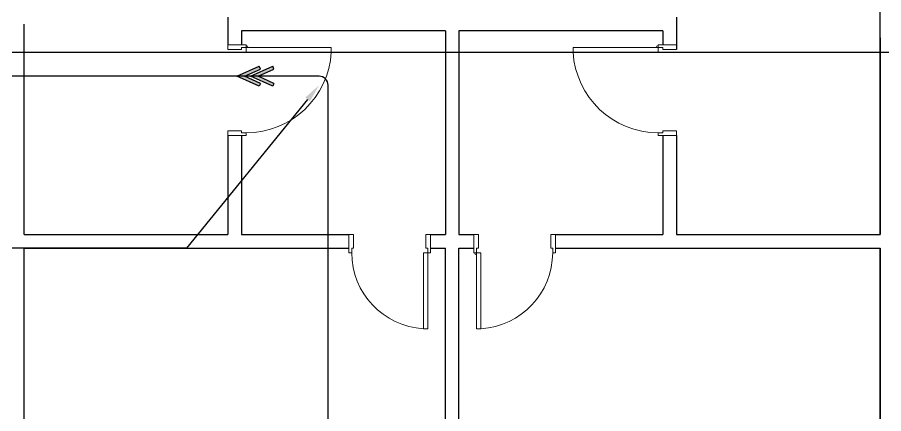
# Model space of a CAD drawing. Extents: x -3767 to 3861, y 250 to 646.
# Drawn here: x 75 to 84.56, y 373.1 to 377.47 of the extents above; entities that cross this region are included whole.
import ezdxf
from ezdxf import colors
from ezdxf.entities.mleader import LeaderData, LeaderLine
from ezdxf.math import Vec2, Vec3

# ---------------------------------------------------------------- set-up
doc = ezdxf.new("R2010")
doc.units = 0
doc.header["$LTSCALE"] = 0.15
doc.layers.get('0').update_dxf_attribs({"color": 252})
for name, color, linetype, lineweight in [('0 criticalllllll', 4, 'Continuous', 13), ('DOOR', 252, 'Continuous', 20), ('wall', 252, 'Continuous', 30)]:
    doc.layers.add(name, color=color, linetype=linetype, lineweight=lineweight)
for name, color, linetype in [('0 sockets', 252, 'Continuous'), ('bound', 252, 'Continuous'), ('FIRE_LOOP', 7, 'Continuous')]:
    doc.layers.add(name, color=color, linetype=linetype)

# ---------------------------------------------------------------- blocks, each defined once
blk = doc.blocks.new('D100')
at = {"layer": 'DOOR'}
for points in [[(0.03, 0.2), (0.03, 1.14), (0.0785, 1.14), (0.0785, 0.2)], [(0.03, 0.2), (0, 0.2), (0, 0), (0.05, 0), (0.05, 0.15), (0.03, 0.15)], [(0.97, 0.2), (1, 0.2), (1, 0), (0.95, 0), (0.95, 0.15), (0.97, 0.15)]]:
    blk.add_lwpolyline(points, close=True, dxfattribs=at)
blk.add_circle((0.02, 0.21), 0.01, dxfattribs=at)
blk.add_arc((0.0286, 0.2), 0.9414, 0.00288, 86.9663, dxfattribs=at)
blk = doc.blocks.new('ARCH')
at = {"layer": 'bound', "color": 2}
blk.add_lwpolyline([(91.9019, 377.3479), (94.4258, 377.3479), (94.4258, 312.7217), (-14.9939, 312.7217), (-14.9939, 377.0896), (94.6391, 377.0896)], dxfattribs=at)
at = {"layer": 'DOOR'}
for points in [[(78.6908, 374.875), (78.6608, 374.875), (78.6608, 375.075), (78.7108, 375.075), (78.7108, 374.925), (78.6908, 374.925)], [(79.5308, 374.875), (79.5608, 374.875), (79.5608, 375.075), (79.5108, 375.075), (79.5108, 374.925), (79.5308, 374.925)], [(80.0692, 374.875), (80.0392, 374.875), (80.0392, 375.075), (80.0892, 375.075), (80.0892, 374.925), (80.0692, 374.925)], [(80.9092, 374.875), (80.9392, 374.875), (80.9392, 375.075), (80.8892, 375.075), (80.8892, 374.925), (80.9092, 374.925)], [(79.5308, 374.875), (79.5308, 374.035), (79.4825, 374.035), (79.4825, 374.875)], [(80.0692, 374.875), (80.0692, 374.035), (80.1175, 374.035), (80.1175, 374.875)]]:
    blk.add_lwpolyline(points, close=True, dxfattribs=at)
blk.add_circle((80.0592, 374.865), 0.01, dxfattribs=at)
for centre, start, end in [((79.5357, 374.8783), 180.22177, 266.38894), ((80.0643, 374.8783), 273.61106, 359.77823)]:
    blk.add_arc(centre, 0.8449, start, end, dxfattribs=at)
at = {"layer": 'wall'}
for p, q in [((84.525, 375.075), (84.525, 379.125)), ((77.325, 377.475), (77.325, 377.17)), ((82.275, 377.475), (82.275, 377.12)), ((75.075, 375.075), (75.075, 377.4)), ((79.725, 377.325), (77.475, 377.325)), ((77.475, 377.325), (77.475, 377.17)), ((79.725, 377.325), (79.725, 375.075)), ((79.875, 377.325), (79.875, 375.075)), ((82.125, 377.325), (79.875, 377.325)), ((82.125, 377.325), (82.125, 377.17)), ((84.525, 377.25), (84.525, 375.075)), ((77.325, 376.17), (77.325, 375.075)), ((77.475, 376.17), (77.475, 375.075)), ((82.125, 376.17), (82.125, 375.075)), ((82.275, 376.17), (82.275, 375.075)), ((75.075, 375.075), (77.325, 375.075)), ((77.475, 375.075), (78.6608, 375.075)), ((79.5608, 375.075), (79.725, 375.075)), ((79.875, 375.075), (80.0392, 375.075)), ((80.9392, 375.075), (82.125, 375.075)), ((82.275, 375.075), (84.525, 375.075)), ((75.075, 374.925), (78.6608, 374.925)), ((75.075, 367.875), (75.075, 374.925)), ((79.5608, 374.925), (79.725, 374.925)), ((79.725, 372.675), (79.725, 374.925)), ((79.875, 372.675), (79.875, 374.925)), ((79.875, 374.925), (80.0392, 374.925)), ((80.9392, 374.925), (84.525, 374.925)), ((84.525, 374.925), (84.525, 367.875)), ((84.525, 367.725), (84.525, 374.925))]:
    blk.add_line(p, q, dxfattribs=at)
at = {"layer": 'wall', "rotation": 270}
blk.add_blockref('D100', (77.325, 377.17), dxfattribs=at)
at = {"layer": 'wall', "xscale": -1, "rotation": 90}
blk.add_blockref('D100', (82.275, 377.17), dxfattribs=at)
blk = doc.blocks.new('ds')
h = blk.add_hatch(color=2)
h.dxf.hatch_style = 1
h.paths.add_polyline_path([(0.2593, 0.0792), (0.2452, 0.1105), (0, 0), (0.2452, -0.1105), (0.2593, -0.0792), (0.0836, 0)])
at = {"layer": '0 sockets', "color": 3}
for points in [[(0.2452, -0.1105), (0, 0), (0.2452, 0.1105)], [(0.2593, 0.0792), (0.2452, 0.1105)], [(0.2593, -0.0792), (0.0836, 0), (0.2593, 0.0792)], [(0.2593, -0.0792), (0.2452, -0.1105)]]:
    blk.add_lwpolyline(points, dxfattribs=at)
blk = doc.blocks.new('qa')
h = blk.add_hatch(color=1)
h.dxf.hatch_style = 1
h.paths.add_polyline_path([(0.2593, 0.0792), (0.2452, 0.1105), (0, 0), (0.2452, -0.1105), (0.2593, -0.0792), (0.0836, 0)])
h.paths.add_polyline_path([(0.4084, 0.0792), (0.3943, 0.1105), (0.1491, 0), (0.3943, -0.1105), (0.4084, -0.0792), (0.2326, 0)])
h = blk.add_hatch(color=1)
h.dxf.hatch_style = 1
h.paths.add_polyline_path([(0.2593, 0.0792), (0.2452, 0.1105), (0, 0), (0.2452, -0.1105), (0.2593, -0.0792), (0.0836, 0)])
at = {"layer": '0 sockets', "color": 3}
for p in [(0, 0), (0.1491, 0)]:
    blk.add_blockref('ds', p, dxfattribs=at)

msp = doc.modelspace()

# ---------------------------------------------------------------- linework, layer by layer
at = {"layer": 'FIRE_LOOP', "color": 3}
msp.add_lwpolyline([(78.43031, 357.82986), (78.43031, 376.72388, 0.4142136), (78.33031, 376.82388), (73.31576, 376.82388)], format="xyb", dxfattribs=at)

# ---------------------------------------------------------------- block references
at = {"layer": '0 sockets', "color": 3}
msp.add_blockref('ARCH', (0, 0), dxfattribs=at)
at = {"layer": '0 sockets', "color": 3, "rotation": 359.9999999999994}
msp.add_blockref('qa', (77.42433, 376.82388), dxfattribs=at)

# ---------------------------------------------------------------- leaders
at = {"layer": '0 criticalllllll', "color": 4}
ml = msp.add_multileader_mtext('Standard', dxfattribs=at)
ml.set_content('ZONE 02\\PUPVC CONDUIT 20 MM2\\P(2*1.5) MM2 CABLE\\PEXPOSED ABOVE FALSE CEILING\\PTYPICAL', color=6)
ml.set_leader_properties()
ml.build(insert=Vec2(0, 0))
ml.multileader.update_dxf_attribs({"text_right_attachment_type": 6, "dogleg_length": 0.1, "arrow_head_size": 0.2})
ctx = ml.context
ctx.base_point, ctx.char_height, ctx.arrow_head_size, ctx.landing_gap_size = Vec3(74.09456, 374.995), 0.1, 0.2, 0.02
ctx.right_attachment, ctx.text_align_type = 6, 2
notes = []
notes.append((ctx, [(0, (1, 1, 0), (76.86789, 374.925), (-1, 0), 0.1, [(0, [(78.33031, 376.72388)], 0, [])])]))
ctx.mtext.insert, ctx.mtext.width, ctx.mtext.alignment, ctx.mtext.flow_direction = Vec3(76.74789, 375.045), 3780, 3, 5
ml = msp.add_multileader_mtext('Standard', dxfattribs=at)
ml.set_content('ZONE 02\\PUPVC CONDUIT 20 MM2\\P(2*1.5) MM2 CABLE\\PEXPOSED ABOVE FALSE CEILING\\PTYPICAL', color=6)
ml.set_leader_properties()
ml.build(insert=Vec2(0, 0))
ml.multileader.update_dxf_attribs({"text_right_attachment_type": 6, "dogleg_length": 0.1, "arrow_head_size": 0.2})
ctx = ml.context
ctx.base_point, ctx.char_height, ctx.arrow_head_size, ctx.landing_gap_size = Vec3(71.92025, 374.51795), 0.1, 0.2, 0.02
ctx.right_attachment = 6
notes.append((ctx, [(0, (1, 1, 0), (71.82025, 374.51795), (1, 0), 0.1, [(0, [(70.31301, 376.67842)], 0, [])])]))
ctx.mtext.insert, ctx.mtext.width, ctx.mtext.flow_direction = Vec3(71.94025, 374.56795), 3780, 5
for ctx, leaders in notes:
    for number, flags, end, landing, length, lines in leaders:
        leader = LeaderData()
        leader.index, (leader.has_last_leader_line, leader.has_dogleg_vector, leader.attachment_direction) = number, flags
        leader.last_leader_point, leader.dogleg_vector, leader.dogleg_length = Vec3(end), Vec3(landing), length
        for number, points, colour, breaks in lines:
            line = LeaderLine()
            line.index, line.vertices, line.color, line.breaks = number, Vec3.list(points), colors.encode_raw_color(colour), breaks
            leader.lines.append(line)
        ctx.leaders.append(leader)

doc.saveas('drawing.dxf')
